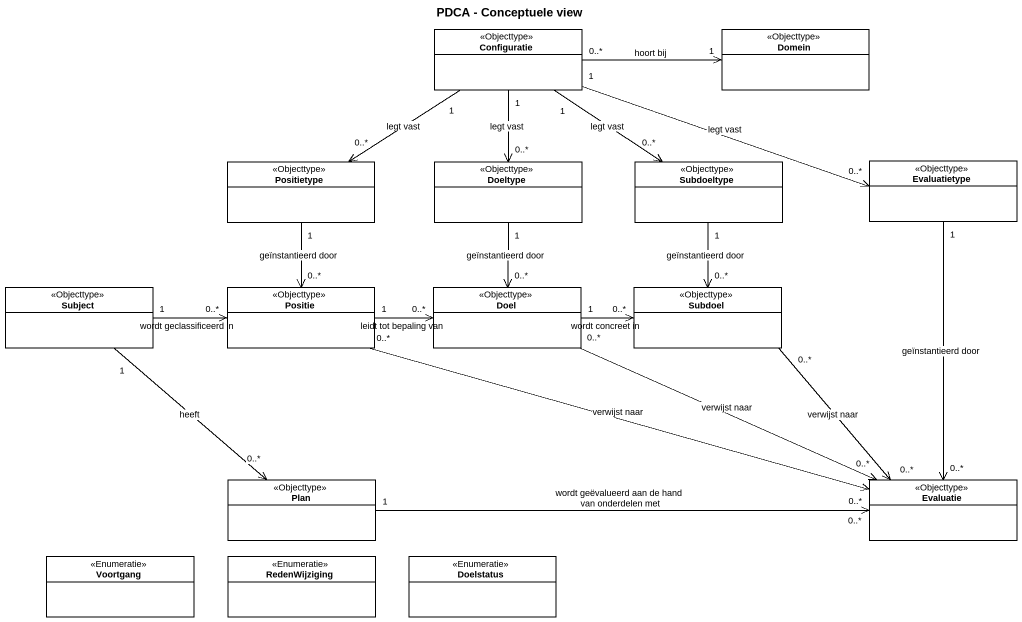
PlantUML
@startuml
title PDCA - Conceptuele view
hide circle
hide empty members
class Configuratie <<Objecttype>>
class Domein <<Objecttype>>
class Positietype <<Objecttype>>
class Doeltype <<Objecttype>>
class Subdoeltype <<Objecttype>>
class Evaluatietype <<Objecttype>>
class Subject <<Objecttype>>
class Positie <<Objecttype>>
class Doel <<Objecttype>>
class Subdoel <<Objecttype>>
class Plan <<Objecttype>>
class Evaluatie <<Objecttype>>
enum Voortgang <<Enumeratie>>
enum RedenWijziging <<Enumeratie>>
enum Doelstatus <<Enumeratie>>
Configuratie "0..*" -right-> "1" Domein : hoort bij
Configuratie "1" --> "0..*" Positietype : legt vast
Configuratie "1" --> "0..*" Doeltype : legt vast
Configuratie "1" --> "0..*" Subdoeltype : legt vast
Configuratie "1" -right-> "0..*" Evaluatietype : legt vast
Positietype "1" --> "0..*" Positie : geïnstantieerd door
Doeltype "1" --> "0..*" Doel : geïnstantieerd door
Subdoeltype "1" --> "0..*" Subdoel : geïnstantieerd door
Evaluatietype "1" --> "0..*" Evaluatie : geïnstantieerd door
Subject "1" -right-> "0..*" Positie : wordt geclassificeerd in
Subject "1" --> "0..*" Plan : heeft
Positie "1" -right-> "0..*" Doel : leidt tot bepaling van
Positie "0..*" -right-> "0..*" Evaluatie : verwijst naar
Doel "1" -right-> "0..*" Subdoel : wordt concreet in
Doel "0..*" -right-> "0..*" Evaluatie : verwijst naar
Subdoel "0..*" --> "0..*" Evaluatie : verwijst naar
Plan "1" -right-> "0..*" Evaluatie : wordt geëvalueerd aan de hand van onderdelen met
@enduml
